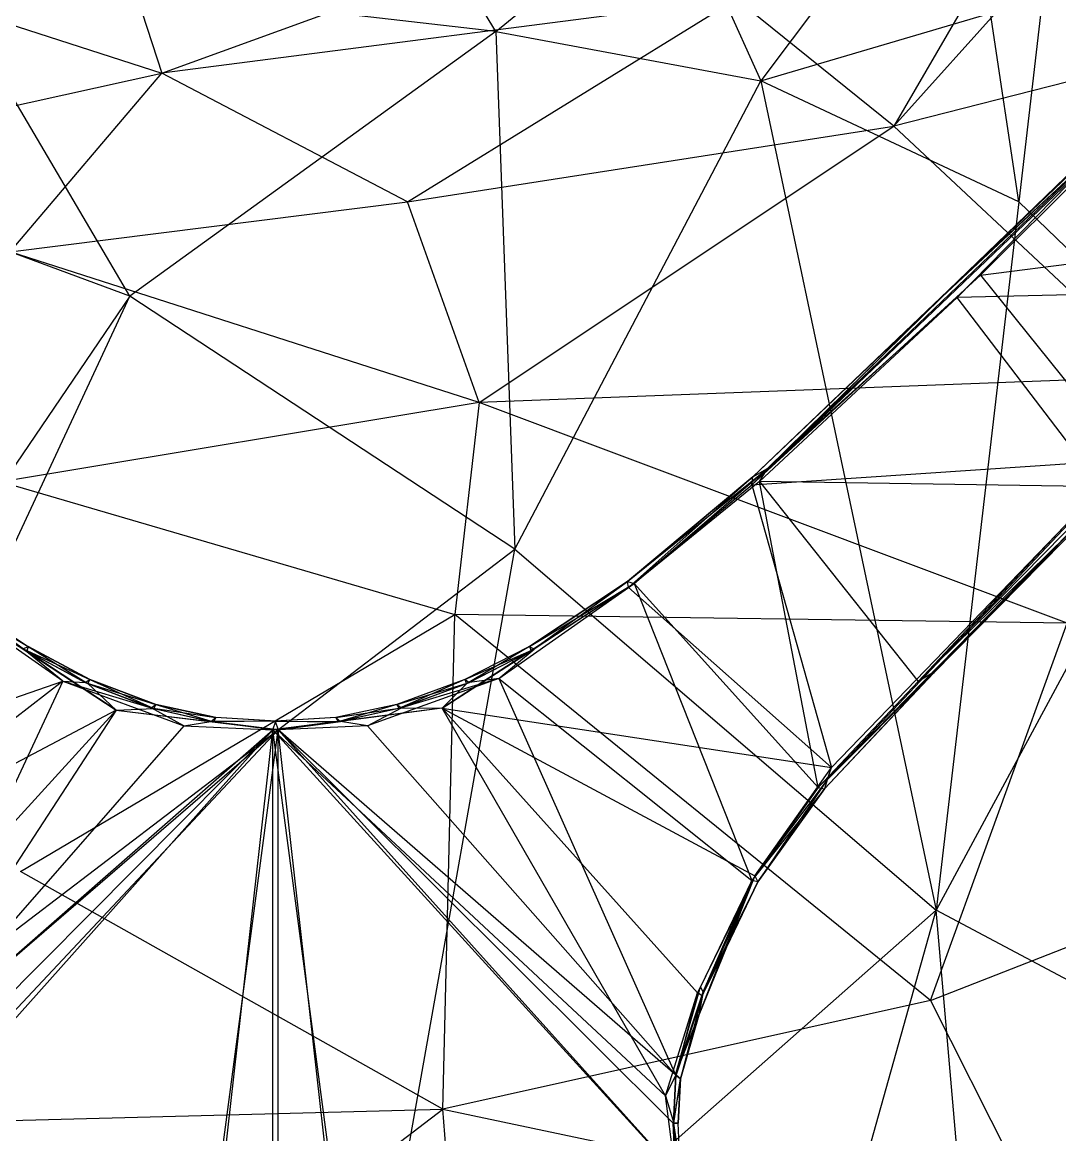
# Model space of a CAD drawing. Extents: x 11992 to 29481, y -6727 to 6811.
# Drawn here: x 17157.5 to 17313.9, y -1871.2 to -1703.5 of the extents above; entities that cross this region are included whole.
import ezdxf

# ---------------------------------------------------------------- set-up
doc = ezdxf.new("R2010")
doc.units = 0
doc.header["$MEASUREMENT"] = 0
doc.layers.get('0').update_dxf_attribs({"color": 8, "linetype": 'CONTINUOUS'})

msp = doc.modelspace()

# ---------------------------------------------------------------- linework, layer by layer
for p, q in [((17314.41, -1672.96, -2065.68), (17307.75, -1730.54, -2064.67)), ((17178.58, -1711.15, -1982.12), (17269.31, -1678.15, -1987.34)), ((17293.66, -1679.16, -2062.28), (17268.88, -1712.31, -2062.23)), ((17324.76, -1679.15, -1979.85), (17288.93, -1719.14, -1974.02)), ((17228.91, -1704.86, -2061.65), (17255.61, -1682.96, -2060.76)), ((17255.61, -1682.96, -2060.76), (17268.88, -1712.31, -2062.23)), ((17228.91, -1704.86, -2061.65), (17217.35, -1685.51, -2061.07)), ((17307.1, -1687.73, -1979.66), (17288.93, -1719.14, -1974.02)), ((17172.27, -1691.77, -1991.88), (17178.58, -1711.15, -1982.12)), ((17228.91, -1704.86, -2061.65), (17144.51, -1695.16, -2064.03)), ((17173.72, -1744.76, -2062.78), (17144.51, -1695.16, -2064.03)), ((17142.08, -1699.37, -1992.2), (17178.58, -1711.15, -1982.12)), ((17265.17, -1699.94, -1979.38), (17178.58, -1711.15, -1982.12)), ((17215.6, -1730.52, -1973.82), (17265.17, -1699.94, -1979.38)), ((17288.93, -1719.14, -1974.02), (17265.17, -1699.94, -1979.38)), ((17268.88, -1712.31, -2062.23), (17303.48, -1702.09, -2064.31)), ((17307.75, -1730.54, -2064.67), (17303.48, -1702.09, -2064.31)), ((17228.91, -1704.86, -2061.65), (17173.72, -1744.76, -2062.78)), ((17228.91, -1704.86, -2061.65), (17231.77, -1782.88, -2061.35)), ((17228.91, -1704.86, -2061.65), (17268.88, -1712.31, -2062.23)), ((17338.58, -1706.49, -1974.73), (17288.93, -1719.14, -1974.02)), ((17297.11, -1743.92, -2112.2), (17333.91, -1708.67, -2112.25)), ((17267.51, -1773.21, -2113.51), (17334.31, -1709.31, -2113.43)), ((17297.11, -1743.92, -2112.2), (17334.31, -1709.31, -2113.43)), ((17301.97, -1741.6, -2114.04), (17334.31, -1709.31, -2113.43)), ((17120.36, -1724, -1984.71), (17178.58, -1711.15, -1982.12)), ((17155.69, -1738.09, -1976.81), (17178.58, -1711.15, -1982.12)), ((17215.6, -1730.52, -1973.82), (17178.58, -1711.15, -1982.12)), ((17231.77, -1782.88, -2061.35), (17268.88, -1712.31, -2062.23)), ((17307.75, -1730.54, -2064.67), (17268.88, -1712.31, -2062.23)), ((17268.88, -1712.31, -2062.23), (17295.32, -1837.29, -2062.09)), ((17269.87, -1770.76, -2066.25), (17324.76, -1718.12, -2066.05)), ((17324.67, -1717.23, -2067.18), (17296.18, -1744.87, -2067.28)), ((17324.76, -1718.12, -2066.05), (17296.18, -1744.87, -2067.28)), ((17297.11, -1743.92, -2112.2), (17324.67, -1717.23, -2067.18)), ((17298.47, -1744.95, -2065.5), (17324.76, -1718.12, -2066.05)), ((17173.72, -1744.76, -2062.78), (17106.66, -1719.98, -2064.53)), ((17215.6, -1730.52, -1973.82), (17288.93, -1719.14, -1974.02)), ((17226.4, -1760.81, -1968.19), (17288.93, -1719.14, -1974.02)), ((17329.2, -1756.89, -1968.28), (17288.93, -1719.14, -1974.02)), ((17155.69, -1738.09, -1976.81), (17215.6, -1730.52, -1973.82)), ((17226.4, -1760.81, -1968.19), (17215.6, -1730.52, -1973.82)), ((17307.75, -1730.54, -2064.67), (17295.32, -1837.29, -2062.09)), ((17337.37, -1759.16, -2065.45), (17307.75, -1730.54, -2064.67)), ((17301.97, -1741.6, -2114.04), (17358.54, -1734.33, -2113.16)), ((17226.4, -1760.81, -1968.19), (17155.69, -1738.09, -1976.81)), ((17301.97, -1741.6, -2114.04), (17267.51, -1773.21, -2113.51)), ((17301.97, -1741.6, -2114.04), (17324.33, -1769.41, -2113.92)), ((17297.11, -1743.92, -2112.2), (17267.51, -1773.21, -2113.51)), ((17297.11, -1743.92, -2112.2), (17267.64, -1771.99, -2112.3)), ((17297.11, -1743.92, -2112.2), (17296.18, -1744.87, -2067.28)), ((17349.52, -1743.85, -2065.67), (17298.47, -1744.95, -2065.5)), ((17114.25, -1872.53, -2064.05), (17173.72, -1744.76, -2062.78)), ((17173.72, -1744.76, -2062.78), (17119.52, -1824.58, -2063.66)), ((17231.77, -1782.88, -2061.35), (17173.72, -1744.76, -2062.78)), ((17296.18, -1744.87, -2067.28), (17267.64, -1771.99, -2112.3)), ((17267.64, -1771.98, -2067.23), (17296.18, -1744.87, -2067.28)), ((17268.66, -1772.7, -2065.9), (17298.47, -1744.95, -2065.5)), ((17269.87, -1770.76, -2066.25), (17296.18, -1744.87, -2067.28)), ((17298.47, -1744.95, -2065.5), (17269.87, -1770.76, -2066.25)), ((17350.04, -1744.42, -2066.09), (17292.59, -1802.87, -2066.05)), ((17320.19, -1773.49, -2065.5), (17298.47, -1744.95, -2065.5)), ((17329.2, -1756.89, -1968.28), (17226.4, -1760.81, -1968.19)), ((17337.37, -1759.16, -2065.45), (17295.32, -1837.29, -2062.09)), ((17226.4, -1760.81, -1968.19), (17154.4, -1772.75, -1971.59)), ((17226.4, -1760.81, -1968.19), (17222.71, -1792.77, -1966.37)), ((17315.05, -1794.07, -1965.37), (17226.4, -1760.81, -1968.19)), ((17248.77, -1787.77, -2067.19), (17269.87, -1770.76, -2066.25)), ((17249.76, -1788.05, -2065.99), (17269.87, -1770.76, -2066.25)), ((17267.51, -1773.21, -2113.51), (17324.33, -1769.41, -2113.92)), ((17267.64, -1771.98, -2067.23), (17269.87, -1770.76, -2066.25)), ((17268.66, -1772.7, -2065.9), (17269.87, -1770.76, -2066.25)), ((17324.33, -1769.41, -2113.92), (17278.85, -1817.69, -2113.16)), ((17324.33, -1769.41, -2113.92), (17279.51, -1815.8, -2113.54)), ((17325.3, -1770.67, -2067.27), (17292.59, -1802.87, -2066.05)), ((17325.3, -1770.67, -2067.27), (17294.87, -1801.58, -2112.26)), ((17295.03, -1801.4, -2067.19), (17325.3, -1770.67, -2067.27)), ((17267.64, -1771.98, -2067.23), (17248.77, -1787.77, -2112.3)), ((17248.77, -1787.77, -2067.19), (17267.64, -1771.98, -2067.23)), ((17248.77, -1787.77, -2112.3), (17267.64, -1771.99, -2112.3)), ((17248.9, -1788.67, -2113.48), (17267.64, -1771.99, -2112.3)), ((17267.51, -1773.21, -2113.51), (17267.64, -1771.99, -2112.3)), ((17267.64, -1771.98, -2067.23), (17267.64, -1771.99, -2112.3)), ((17278.85, -1817.69, -2113.16), (17323.46, -1772.12, -2112.23)), ((17294.87, -1801.58, -2112.26), (17323.46, -1772.12, -2112.23)), ((17154.4, -1772.75, -1971.59), (17222.71, -1792.77, -1966.37)), ((17248.9, -1788.67, -2113.48), (17267.51, -1773.21, -2113.51)), ((17268.66, -1772.7, -2065.9), (17249.76, -1788.05, -2065.99)), ((17267.51, -1773.21, -2113.51), (17279.51, -1815.8, -2113.54)), ((17277.52, -1818.81, -2065.99), (17268.66, -1772.7, -2065.9)), ((17320.19, -1773.49, -2065.5), (17268.66, -1772.7, -2065.9)), ((17268.66, -1772.7, -2065.9), (17292.59, -1802.87, -2066.05)), ((17320.19, -1773.49, -2065.5), (17292.59, -1802.87, -2066.05)), ((17114.25, -1872.53, -2064.05), (17231.77, -1782.88, -2061.35)), ((17208.5, -1913.93, -2061.8), (17231.77, -1782.88, -2061.35)), ((17231.77, -1782.88, -2061.35), (17295.32, -1837.29, -2062.09)), ((17143.34, -1788.56, -2113.48), (17158.43, -1797.58, -2112.3)), ((17143.34, -1788.56, -2113.48), (17157.66, -1797.92, -2113.37)), ((17163.62, -1802.82, -2113.64), (17143.34, -1788.56, -2113.48)), ((17144.03, -1789.11, -2065.99), (17171.69, -1807.15, -2065.85)), ((17144.03, -1789.11, -2065.99), (17158.22, -1798.25, -2066.12)), ((17144.23, -1788.22, -2067.19), (17158.22, -1798.25, -2066.12)), ((17144.23, -1788.22, -2067.19), (17158.43, -1797.58, -2067.19)), ((17144.23, -1788.22, -2112.3), (17158.43, -1797.58, -2112.3)), ((17144.23, -1788.22, -2112.3), (17158.43, -1797.58, -2067.19)), ((17248.9, -1788.67, -2113.48), (17220.81, -1806.89, -2113.64)), ((17229.39, -1802.37, -2065.85), (17249.76, -1788.05, -2065.99)), ((17233.98, -1797.58, -2112.3), (17248.77, -1787.77, -2112.3)), ((17233.98, -1797.58, -2067.2), (17248.77, -1787.77, -2067.19)), ((17248.77, -1787.77, -2067.19), (17233.98, -1797.58, -2112.3)), ((17233.98, -1797.58, -2067.2), (17249.76, -1788.05, -2065.99)), ((17234.22, -1798.21, -2113.37), (17248.77, -1787.77, -2112.3)), ((17248.9, -1788.67, -2113.48), (17234.22, -1798.21, -2113.37)), ((17249.76, -1788.05, -2065.99), (17234.67, -1797.96, -2066.12)), ((17248.77, -1787.77, -2067.19), (17249.76, -1788.05, -2065.99)), ((17248.9, -1788.67, -2113.48), (17248.77, -1787.77, -2112.3)), ((17248.77, -1787.77, -2067.19), (17248.77, -1787.77, -2112.3)), ((17248.9, -1788.67, -2113.48), (17279.51, -1815.8, -2113.54)), ((17249.76, -1788.05, -2065.99), (17267.49, -1832.86, -2065.97)), ((17277.52, -1818.81, -2065.99), (17249.76, -1788.05, -2065.99)), ((17157.23, -1831.51, -1969.52), (17222.71, -1792.77, -1966.37)), ((17220.9, -1867.29, -1965.5), (17222.71, -1792.77, -1966.37)), ((17294.44, -1850.92, -1963.67), (17222.71, -1792.77, -1966.37)), ((17315.05, -1794.07, -1965.37), (17222.71, -1792.77, -1966.37)), ((17294.44, -1850.92, -1963.67), (17315.05, -1794.07, -1965.37)), ((17157.66, -1797.92, -2113.37), (17158.43, -1797.58, -2112.3)), ((17158.43, -1797.58, -2067.19), (17158.22, -1798.25, -2066.12)), ((17167.73, -1802.56, -2067.19), (17158.43, -1797.58, -2112.3)), ((17158.43, -1797.58, -2112.3), (17167.73, -1802.56, -2112.3)), ((17158.43, -1797.58, -2067.19), (17167.43, -1803.17, -2066.12)), ((17158.43, -1797.58, -2067.19), (17167.73, -1802.56, -2067.19)), ((17158.43, -1797.58, -2067.19), (17158.43, -1797.58, -2112.3)), ((17233.98, -1797.58, -2112.3), (17224.23, -1802.56, -2112.3)), ((17233.98, -1797.58, -2067.2), (17224.23, -1802.56, -2067.2)), ((17233.98, -1797.58, -2067.2), (17224.23, -1802.56, -2112.3)), ((17233.98, -1797.58, -2112.3), (17224.49, -1803.18, -2113.37)), ((17233.98, -1797.58, -2112.3), (17234.22, -1798.21, -2113.37)), ((17233.98, -1797.58, -2067.2), (17234.67, -1797.96, -2066.12)), ((17233.98, -1797.58, -2067.2), (17233.98, -1797.58, -2112.3)), ((17157.66, -1797.92, -2113.37), (17167.73, -1802.56, -2112.3)), ((17157.66, -1797.92, -2113.37), (17167.02, -1802.99, -2113.37)), ((17163.62, -1802.82, -2113.64), (17157.66, -1797.92, -2113.37)), ((17158.22, -1798.25, -2066.12), (17167.43, -1803.17, -2066.12)), ((17171.69, -1807.15, -2065.85), (17158.22, -1798.25, -2066.12)), ((17220.81, -1806.89, -2113.64), (17234.22, -1798.21, -2113.37)), ((17224.23, -1802.56, -2067.2), (17234.67, -1797.96, -2066.12)), ((17234.22, -1798.21, -2113.37), (17224.49, -1803.18, -2113.37)), ((17234.67, -1797.96, -2066.12), (17224.93, -1802.99, -2066.12)), ((17229.39, -1802.37, -2065.85), (17234.67, -1797.96, -2066.12)), ((17167.02, -1802.99, -2113.37), (17167.73, -1802.56, -2112.3)), ((17167.73, -1802.56, -2067.19), (17167.43, -1803.17, -2066.12)), ((17167.73, -1802.56, -2067.19), (17177.34, -1806.93, -2066.12)), ((17167.73, -1802.56, -2067.19), (17177.67, -1806.33, -2067.19)), ((17167.73, -1802.56, -2067.19), (17167.73, -1802.56, -2112.3)), ((17167.73, -1802.56, -2112.3), (17177.66, -1806.32, -2112.3)), ((17177.67, -1806.33, -2067.19), (17167.73, -1802.56, -2112.3)), ((17229.39, -1802.37, -2065.85), (17209.55, -1809.52, -2065.85)), ((17224.23, -1802.56, -2112.3), (17213.97, -1806.33, -2112.3)), ((17224.23, -1802.56, -2067.2), (17213.97, -1806.33, -2112.3)), ((17224.23, -1802.56, -2067.2), (17213.98, -1806.32, -2067.2)), ((17224.23, -1802.56, -2112.3), (17214.28, -1806.93, -2113.37)), ((17229.39, -1802.37, -2065.85), (17214.68, -1806.82, -2066.12)), ((17224.23, -1802.56, -2112.3), (17224.49, -1803.18, -2113.37)), ((17224.23, -1802.56, -2067.2), (17224.93, -1802.99, -2066.12)), ((17224.23, -1802.56, -2067.2), (17224.23, -1802.56, -2112.3)), ((17229.39, -1802.37, -2065.85), (17224.93, -1802.99, -2066.12)), ((17229.39, -1802.37, -2065.85), (17267.49, -1832.86, -2065.97)), ((17229.39, -1802.37, -2065.85), (17255.99, -1862.13, -2065.97)), ((17295.03, -1801.4, -2067.19), (17277.52, -1818.81, -2065.99)), ((17295.03, -1801.4, -2067.19), (17278.44, -1819.04, -2067.2)), ((17278.44, -1819.04, -2067.2), (17294.87, -1801.58, -2112.26)), ((17294.87, -1801.58, -2112.26), (17278.44, -1819.04, -2112.3)), ((17294.87, -1801.58, -2112.26), (17278.85, -1817.69, -2113.16)), ((17295.03, -1801.4, -2067.19), (17292.59, -1802.87, -2066.05)), ((17295.03, -1801.4, -2067.19), (17294.87, -1801.58, -2112.26)), ((17115.41, -1819.34, -2113.52), (17163.62, -1802.82, -2113.64)), ((17163.62, -1802.82, -2113.64), (17124.83, -1832.79, -2113.52)), ((17163.62, -1802.82, -2113.64), (17135.88, -1862.14, -2113.52)), ((17163.62, -1802.82, -2113.64), (17181.86, -1809.51, -2113.64)), ((17163.62, -1802.82, -2113.64), (17167.02, -1802.99, -2113.37)), ((17163.62, -1802.82, -2113.64), (17176.95, -1806.82, -2113.38)), ((17167.02, -1802.99, -2113.37), (17177.66, -1806.32, -2112.3)), ((17167.02, -1802.99, -2113.37), (17176.95, -1806.82, -2113.38)), ((17171.69, -1807.15, -2065.85), (17167.43, -1803.17, -2066.12)), ((17167.43, -1803.17, -2066.12), (17177.34, -1806.93, -2066.12)), ((17213.98, -1806.32, -2067.2), (17224.93, -1802.99, -2066.12)), ((17224.49, -1803.18, -2113.37), (17214.28, -1806.93, -2113.37)), ((17224.93, -1802.99, -2066.12), (17214.68, -1806.82, -2066.12)), ((17220.81, -1806.89, -2113.64), (17224.49, -1803.18, -2113.37)), ((17277.52, -1818.81, -2065.99), (17292.59, -1802.87, -2066.05)), ((17171.69, -1807.15, -2065.85), (17124.45, -1832.14, -2065.97)), ((17171.69, -1807.15, -2065.85), (17132.64, -1849.97, -2065.92)), ((17171.69, -1807.15, -2065.85), (17135.89, -1862.04, -2065.96)), ((17171.69, -1807.15, -2065.85), (17177.34, -1806.93, -2066.12)), ((17171.69, -1807.15, -2065.85), (17196.09, -1810.14, -2065.87)), ((17171.69, -1807.15, -2065.85), (17186.33, -1808.91, -2066.12)), ((17176.95, -1806.82, -2113.38), (17177.66, -1806.32, -2112.3)), ((17181.86, -1809.51, -2113.64), (17176.95, -1806.82, -2113.38)), ((17176.95, -1806.82, -2113.38), (17186.71, -1808.29, -2112.29)), ((17176.95, -1806.82, -2113.38), (17185.97, -1808.87, -2113.38)), ((17177.67, -1806.33, -2067.19), (17177.34, -1806.93, -2066.12)), ((17177.34, -1806.93, -2066.12), (17186.33, -1808.91, -2066.12)), ((17177.66, -1806.32, -2112.3), (17186.71, -1808.29, -2112.29)), ((17177.67, -1806.33, -2067.19), (17177.66, -1806.32, -2112.3)), ((17186.71, -1808.29, -2067.19), (17177.66, -1806.32, -2112.3)), ((17177.67, -1806.33, -2067.19), (17186.33, -1808.91, -2066.12)), ((17177.67, -1806.33, -2067.19), (17186.71, -1808.29, -2067.19)), ((17220.81, -1806.89, -2113.64), (17195.29, -1810.14, -2113.62)), ((17213.98, -1806.32, -2067.2), (17204.78, -1808.29, -2067.2)), ((17213.98, -1806.32, -2067.2), (17204.78, -1808.29, -2112.31)), ((17213.97, -1806.33, -2112.3), (17204.78, -1808.29, -2112.31)), ((17204.78, -1808.29, -2067.2), (17214.68, -1806.82, -2066.12)), ((17213.97, -1806.33, -2112.3), (17205.12, -1808.91, -2113.37)), ((17220.81, -1806.89, -2113.64), (17205.12, -1808.91, -2113.37)), ((17214.28, -1806.93, -2113.37), (17205.12, -1808.91, -2113.37)), ((17214.68, -1806.82, -2066.12), (17205.49, -1808.87, -2066.11)), ((17209.55, -1809.52, -2065.85), (17214.68, -1806.82, -2066.12)), ((17213.98, -1806.32, -2067.2), (17213.97, -1806.33, -2112.3)), ((17213.97, -1806.33, -2112.3), (17214.28, -1806.93, -2113.37)), ((17213.98, -1806.32, -2067.2), (17214.68, -1806.82, -2066.12)), ((17220.81, -1806.89, -2113.64), (17214.28, -1806.93, -2113.37)), ((17220.81, -1806.89, -2113.64), (17279.51, -1815.8, -2113.54)), ((17220.81, -1806.89, -2113.64), (17267.97, -1832.13, -2113.5)), ((17220.81, -1806.89, -2113.64), (17259.3, -1849.75, -2113.58)), ((17254.49, -1865.3, -2113.64), (17220.81, -1806.89, -2113.64)), ((17181.86, -1809.51, -2113.64), (17185.97, -1808.87, -2113.38)), ((17185.97, -1808.87, -2113.38), (17186.71, -1808.29, -2112.29)), ((17195.77, -1808.85, -2112.69), (17185.97, -1808.87, -2113.38)), ((17195.29, -1810.14, -2113.62), (17185.97, -1808.87, -2113.38)), ((17186.71, -1808.29, -2067.19), (17186.33, -1808.91, -2066.12)), ((17195.67, -1808.85, -2066.81), (17186.33, -1808.91, -2066.12)), ((17196.09, -1810.14, -2065.87), (17186.33, -1808.91, -2066.12)), ((17195.67, -1808.85, -2066.81), (17186.71, -1808.29, -2067.19)), ((17195.67, -1808.85, -2066.81), (17186.71, -1808.29, -2112.29)), ((17195.77, -1808.85, -2112.69), (17186.71, -1808.29, -2112.29)), ((17186.71, -1808.29, -2067.19), (17186.71, -1808.29, -2112.29)), ((17195.29, -1810.14, -2113.62), (17195.77, -1808.85, -2112.69)), ((17195.29, -1810.14, -2113.62), (17205.12, -1808.91, -2113.37)), ((17204.78, -1808.29, -2067.2), (17195.67, -1808.85, -2066.81)), ((17195.67, -1808.85, -2066.81), (17205.49, -1808.87, -2066.11)), ((17195.67, -1808.85, -2066.81), (17196.09, -1810.14, -2065.87)), ((17195.67, -1808.85, -2066.81), (17195.77, -1808.85, -2112.69)), ((17204.78, -1808.29, -2067.2), (17195.77, -1808.85, -2112.69)), ((17204.78, -1808.29, -2112.31), (17195.77, -1808.85, -2112.69)), ((17195.77, -1808.85, -2112.69), (17205.12, -1808.91, -2113.37)), ((17196.09, -1810.14, -2065.87), (17205.49, -1808.87, -2066.11)), ((17204.78, -1808.29, -2067.2), (17205.49, -1808.87, -2066.11)), ((17204.78, -1808.29, -2067.2), (17204.78, -1808.29, -2112.31)), ((17204.78, -1808.29, -2112.31), (17205.12, -1808.91, -2113.37)), ((17209.55, -1809.52, -2065.85), (17205.49, -1808.87, -2066.11)), ((17181.86, -1809.51, -2113.64), (17135.88, -1862.14, -2113.52)), ((17135.88, -1876.67, -2113.52), (17195.29, -1810.14, -2113.62)), ((17135.88, -1862.14, -2113.52), (17195.29, -1810.14, -2113.62)), ((17196.09, -1810.14, -2065.87), (17135.89, -1862.04, -2065.96)), ((17195.29, -1810.14, -2113.62), (17136.37, -1869.41, -2113.47)), ((17137.49, -1872.57, -2065.85), (17196.09, -1810.14, -2065.87)), ((17180.28, -1929.64, -2065.85), (17196.09, -1810.14, -2065.87)), ((17181.86, -1809.51, -2113.64), (17195.29, -1810.14, -2113.62)), ((17181.86, -1929.3, -2113.64), (17195.29, -1810.14, -2113.62)), ((17211.16, -1929.63, -2113.64), (17195.29, -1810.14, -2113.62)), ((17195.29, -1929.2, -2113.48), (17195.29, -1810.14, -2113.62)), ((17255.99, -1876.76, -2113.51), (17195.29, -1810.14, -2113.62)), ((17254.49, -1865.3, -2113.64), (17195.29, -1810.14, -2113.62)), ((17209.55, -1809.52, -2065.85), (17196.09, -1810.14, -2065.87)), ((17255.99, -1862.13, -2065.97), (17196.09, -1810.14, -2065.87)), ((17196.12, -1929.2, -2066.02), (17196.09, -1810.14, -2065.87)), ((17255.99, -1876.68, -2065.97), (17196.09, -1810.14, -2065.87)), ((17196.09, -1810.14, -2065.87), (17255.63, -1869.41, -2066.03)), ((17209.55, -1929.29, -2065.85), (17196.09, -1810.14, -2065.87)), ((17209.55, -1809.52, -2065.85), (17255.99, -1862.13, -2065.97)), ((17267.97, -1832.13, -2113.5), (17279.51, -1815.8, -2113.54)), ((17278.85, -1817.69, -2113.16), (17279.51, -1815.8, -2113.54)), ((17278.85, -1817.69, -2113.16), (17267.97, -1832.13, -2113.5)), ((17278.85, -1817.69, -2113.16), (17268.42, -1833.03, -2112.3)), ((17278.85, -1817.69, -2113.16), (17278.44, -1819.04, -2112.3)), ((17277.52, -1818.81, -2065.99), (17267.49, -1832.86, -2065.97)), ((17278.44, -1819.04, -2067.2), (17267.49, -1832.86, -2065.97)), ((17268.42, -1833.04, -2067.19), (17278.44, -1819.04, -2112.3)), ((17278.44, -1819.04, -2112.3), (17268.42, -1833.03, -2112.3)), ((17278.44, -1819.04, -2067.2), (17268.42, -1833.04, -2067.19)), ((17277.52, -1818.81, -2065.99), (17278.44, -1819.04, -2067.2)), ((17278.44, -1819.04, -2067.2), (17278.44, -1819.04, -2112.3)), ((17294.44, -1850.92, -1963.67), (17364.48, -1823.49, -1965.69)), ((17220.9, -1867.29, -1965.5), (17157.23, -1831.51, -1969.52)), ((17255.99, -1862.13, -2065.97), (17267.49, -1832.86, -2065.97)), ((17267.97, -1832.13, -2113.5), (17259.3, -1849.75, -2113.58)), ((17267.49, -1832.86, -2065.97), (17259.79, -1848.85, -2065.97)), ((17267.97, -1832.13, -2113.5), (17260, -1850.21, -2113.12)), ((17260.18, -1849.6, -2066.34), (17267.49, -1832.86, -2065.97)), ((17267.97, -1832.13, -2113.5), (17263.7, -1842.89, -2112.29)), ((17268.42, -1833.04, -2067.19), (17267.49, -1832.86, -2065.97)), ((17267.97, -1832.13, -2113.5), (17268.42, -1833.03, -2112.3)), ((17268.42, -1833.04, -2067.19), (17260.18, -1849.6, -2066.34)), ((17263.7, -1842.9, -2067.19), (17268.42, -1833.03, -2112.3)), ((17268.42, -1833.03, -2112.3), (17263.7, -1842.89, -2112.29)), ((17268.42, -1833.04, -2067.19), (17263.7, -1842.9, -2067.19)), ((17268.42, -1833.04, -2067.19), (17268.42, -1833.03, -2112.3)), ((17208.5, -1913.93, -2061.8), (17295.32, -1837.29, -2062.09)), ((17260.27, -1961.97, -2061.46), (17295.32, -1837.29, -2062.09)), ((17299.68, -1888.19, -2062), (17295.32, -1837.29, -2062.09)), ((17355.68, -1869.44, -2063.11), (17295.32, -1837.29, -2062.09)), ((17263.7, -1842.89, -2112.29), (17259.5, -1853.13, -2112.29)), ((17259.5, -1853.13, -2067.2), (17263.7, -1842.89, -2112.29)), ((17263.7, -1842.9, -2067.19), (17259.5, -1853.13, -2067.2)), ((17260, -1850.21, -2113.12), (17263.7, -1842.89, -2112.29)), ((17263.7, -1842.9, -2067.19), (17260.18, -1849.6, -2066.34)), ((17263.7, -1842.9, -2067.19), (17263.7, -1842.89, -2112.29)), ((17255.99, -1862.13, -2065.97), (17259.79, -1848.85, -2065.97)), ((17255.99, -1862.13, -2065.97), (17260.18, -1849.6, -2066.34)), ((17260.18, -1849.6, -2066.34), (17259.5, -1853.13, -2067.2)), ((17260.18, -1849.6, -2066.34), (17259.79, -1848.85, -2065.97)), ((17294.44, -1850.92, -1963.67), (17220.9, -1867.29, -1965.5)), ((17254.49, -1865.3, -2113.64), (17259.3, -1849.75, -2113.58)), ((17256.11, -1862.15, -2113.41), (17259.3, -1849.75, -2113.58)), ((17260, -1850.21, -2113.12), (17256.11, -1862.15, -2113.41)), ((17260, -1850.21, -2113.12), (17256.74, -1862.71, -2112.32)), ((17260, -1850.21, -2113.12), (17259.3, -1849.75, -2113.58)), ((17260, -1850.21, -2113.12), (17259.5, -1853.13, -2112.29)), ((17294.44, -1850.92, -1963.67), (17312.44, -1886.59, -1963.65)), ((17255.99, -1862.13, -2065.97), (17259.5, -1853.13, -2067.2)), ((17259.5, -1853.13, -2067.2), (17256.74, -1862.73, -2067.19)), ((17256.74, -1862.73, -2067.19), (17259.5, -1853.13, -2112.29)), ((17259.5, -1853.13, -2112.29), (17256.74, -1862.71, -2112.32)), ((17259.5, -1853.13, -2067.2), (17259.5, -1853.13, -2112.29)), ((17254.49, -1865.3, -2113.64), (17256.11, -1862.15, -2113.41)), ((17255.99, -1862.13, -2065.97), (17255.63, -1869.41, -2066.03)), ((17256.74, -1862.73, -2067.19), (17255.63, -1869.41, -2066.03)), ((17255.77, -1869.41, -2113.32), (17256.11, -1862.15, -2113.41)), ((17255.77, -1869.41, -2113.32), (17256.74, -1862.71, -2112.32)), ((17255.99, -1862.13, -2065.97), (17256.74, -1862.73, -2067.19)), ((17256.11, -1862.15, -2113.41), (17256.74, -1862.71, -2112.32)), ((17256.74, -1862.71, -2112.32), (17256.38, -1869.41, -2112.28)), ((17256.38, -1869.41, -2067.23), (17256.74, -1862.71, -2112.32)), ((17256.38, -1869.41, -2067.23), (17256.74, -1862.73, -2067.19)), ((17256.74, -1862.73, -2067.19), (17256.74, -1862.71, -2112.32)), ((17255.99, -1876.76, -2113.51), (17254.49, -1865.3, -2113.64)), ((17254.49, -1865.3, -2113.64), (17255.77, -1869.41, -2113.32)), ((17139.91, -1869.41, -1968.33), (17220.9, -1867.29, -1965.5)), ((17146.22, -1924.35, -1970.73), (17220.9, -1867.29, -1965.5)), ((17227.54, -1945.48, -1966.28), (17220.9, -1867.29, -1965.5)), ((17220.9, -1867.29, -1965.5), (17312.44, -1886.59, -1963.65)), ((17256.74, -1876.08, -2067.19), (17255.63, -1869.41, -2066.03)), ((17255.99, -1876.68, -2065.97), (17255.63, -1869.41, -2066.03)), ((17256.38, -1869.41, -2067.23), (17255.63, -1869.41, -2066.03)), ((17255.77, -1869.41, -2113.32), (17256.38, -1869.41, -2112.28)), ((17255.99, -1876.76, -2113.51), (17255.77, -1869.41, -2113.32)), ((17256.74, -1876.1, -2112.32), (17255.77, -1869.41, -2113.32)), ((17256.74, -1876.08, -2067.19), (17256.38, -1869.41, -2067.23)), ((17256.74, -1876.1, -2112.32), (17256.38, -1869.41, -2067.23)), ((17256.74, -1876.1, -2112.32), (17256.38, -1869.41, -2112.28)), ((17256.38, -1869.41, -2067.23), (17256.38, -1869.41, -2112.28))]:
    msp.add_line(p, q)

doc.saveas('drawing.dxf')
